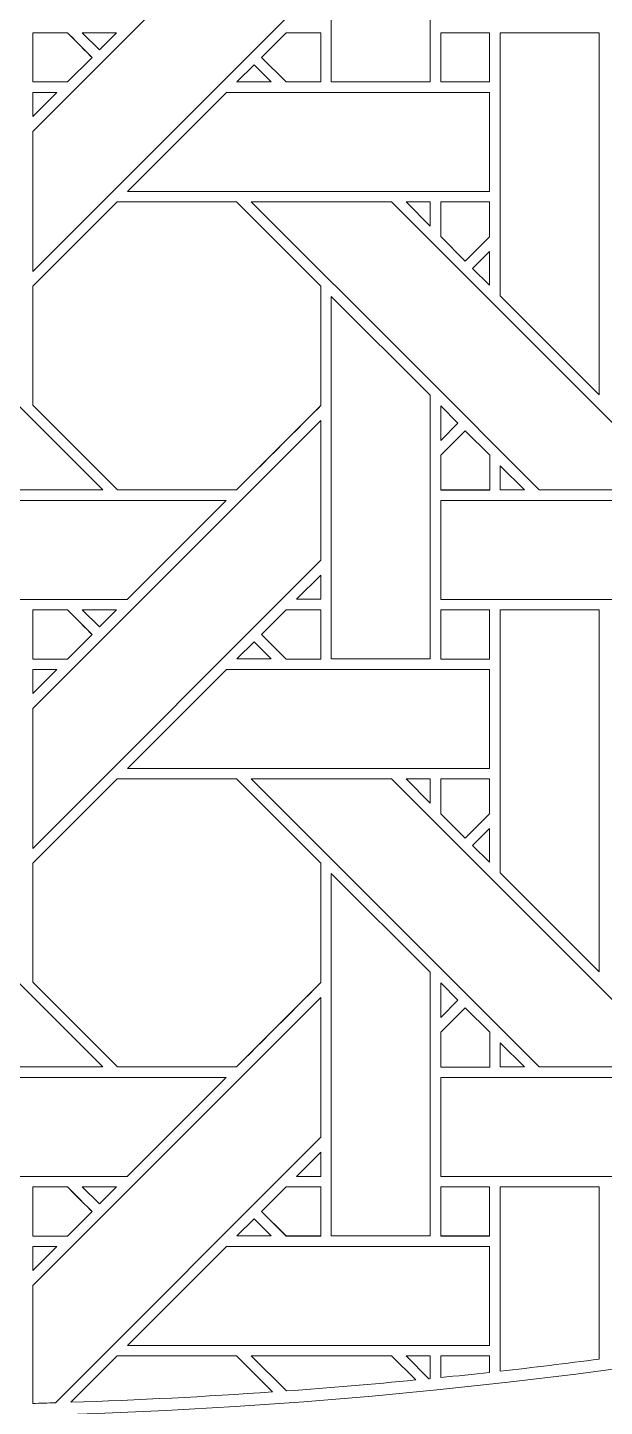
# Model space of a CAD drawing. Header units: inches. Extents: x 2.4 to 22.4, y -0.9 to 19.1.
# Drawn here: x 12.612 to 13.561, y 0.236 to 2.503 of the extents above; entities that cross this region are included whole.
import ezdxf

# ---------------------------------------------------------------- set-up
doc = ezdxf.new("R2010")
doc.units = ezdxf.units.IN
doc.header["$MEASUREMENT"] = 0
doc.layers.add('Design', color=7, linetype='Continuous', lineweight=0)

msp = doc.modelspace()

# ---------------------------------------------------------------- linework, layer by layer
at = {"layer": 'Design'}
for points, knots in [([(12.3829, 19.0948), (6.86, 19.0948), (2.3829, 14.6176), (2.3829, 9.0948), (2.3829, 3.5719), (6.86, -0.9052), (12.3829, -0.9052), (17.9057, -0.9052), (22.3829, 3.5719), (22.3829, 9.0948), (22.3829, 14.6176), (17.9057, 19.0948), (12.3829, 19.0948)], [0, 0, 0, 0, 1, 1, 1, 2, 2, 2, 3, 3, 3, 4, 4, 4, 4]), ([(12.3829, 17.972), (7.4801, 17.972), (3.5056, 13.9975), (3.5056, 9.0948), (3.5056, 4.192), (7.4801, 0.2175), (12.3829, 0.2175), (17.2856, 0.2175), (21.2601, 4.192), (21.2601, 9.0948), (21.2601, 13.9975), (17.2856, 17.972), (12.3829, 17.972)], [0, 0, 0, 0, 1, 1, 1, 2, 2, 2, 3, 3, 3, 4, 4, 4, 4]), ([(13.274, 2.847), (13.274, 2.847), (13.274, 2.4133), (13.274, 2.4133), (13.274, 2.4133), (13.1112, 2.4133), (13.1112, 2.4133), (13.1112, 2.4133), (13.1112, 3.0091), (13.1112, 3.0091), (13.1112, 3.0091), (13.274, 2.847), (13.274, 2.847)], [0, 0, 0, 0, 1, 1, 1, 2, 2, 2, 3, 3, 3, 4, 4, 4, 4]), ([(12.6204, 2.332), (12.6204, 2.332), (13.0941, 2.8056), (13.0941, 2.8056), (13.0941, 2.8056), (13.0941, 2.5756), (13.0941, 2.5756), (13.0941, 2.5756), (12.6204, 2.1019), (12.6204, 2.1019), (12.6204, 2.1019), (12.6204, 2.332), (12.6204, 2.332)], [0, 0, 0, 0, 1, 1, 1, 2, 2, 2, 3, 3, 3, 4, 4, 4, 4]), ([(12.6775, 2.4941), (12.6826, 2.4889), (12.7134, 2.4581), (12.7178, 2.4537), (12.7178, 2.4537), (12.6774, 2.4133), (12.6774, 2.4133), (12.6774, 2.4133), (12.6204, 2.4133), (12.6204, 2.4133), (12.6204, 2.4133), (12.6204, 2.4941), (12.6204, 2.4941), (12.6204, 2.4941), (12.6775, 2.4941), (12.6775, 2.4941)], [0, 0, 0, 0, 1, 1, 1, 2, 2, 2, 3, 3, 3, 4, 4, 4, 5, 5, 5, 5]), ([(12.6204, 2.4941), (12.6204, 2.4941), (12.6775, 2.4941), (12.6775, 2.4941), (12.6828, 2.4888), (12.7136, 2.4579), (12.7178, 2.4537), (12.7178, 2.4537), (12.6774, 2.4133), (12.6774, 2.4133), (12.6774, 2.4133), (12.6204, 2.4133), (12.6204, 2.4133), (12.6204, 2.4133), (12.6204, 2.4941), (12.6204, 2.4941)], [0, 0, 0, 0, 1, 1, 1, 2, 2, 2, 3, 3, 3, 4, 4, 4, 5, 5, 5, 5]), ([(12.7583, 2.4941), (12.7583, 2.4941), (12.73, 2.4659), (12.73, 2.4659), (12.73, 2.4659), (12.7018, 2.4941), (12.7018, 2.4941), (12.7018, 2.4941), (12.7583, 2.4941), (12.7583, 2.4941)], [0, 0, 0, 0, 1, 1, 1, 2, 2, 2, 3, 3, 3, 3]), ([(13.037, 2.4133), (13.037, 2.4133), (12.9966, 2.4536), (12.9966, 2.4536), (12.9966, 2.4536), (13.037, 2.4941), (13.037, 2.4941), (13.037, 2.4941), (13.0941, 2.4941), (13.0941, 2.4941), (13.0941, 2.4941), (13.0941, 2.4133), (13.0941, 2.4133), (13.0941, 2.4133), (13.037, 2.4133), (13.037, 2.4133)], [0, 0, 0, 0, 1, 1, 1, 2, 2, 2, 3, 3, 3, 4, 4, 4, 5, 5, 5, 5]), ([(12.9966, 2.4536), (12.9966, 2.4536), (13.037, 2.4941), (13.037, 2.4941), (13.037, 2.4941), (13.0941, 2.4941), (13.0941, 2.4941), (13.0941, 2.4941), (13.0941, 2.4133), (13.0941, 2.4133), (13.0941, 2.4133), (13.037, 2.4133), (13.037, 2.4133), (13.037, 2.4133), (12.9966, 2.4536), (12.9966, 2.4536)], [0, 0, 0, 0, 1, 1, 1, 2, 2, 2, 3, 3, 3, 4, 4, 4, 5, 5, 5, 5]), ([(13.2913, 2.4133), (13.2913, 2.4133), (13.2913, 2.4941), (13.2913, 2.4941), (13.2913, 2.4941), (13.3715, 2.4941), (13.3715, 2.4941), (13.3715, 2.4941), (13.3715, 2.4133), (13.3715, 2.4133), (13.3715, 2.4133), (13.2913, 2.4133), (13.2913, 2.4133)], [0, 0, 0, 0, 1, 1, 1, 2, 2, 2, 3, 3, 3, 4, 4, 4, 4]), ([(13.2913, 2.4941), (13.2913, 2.4941), (13.3715, 2.4941), (13.3715, 2.4941), (13.3715, 2.4941), (13.3715, 2.4133), (13.3715, 2.4133), (13.3715, 2.4133), (13.2913, 2.4133), (13.2913, 2.4133), (13.2913, 2.4133), (13.2913, 2.4941), (13.2913, 2.4941)], [0, 0, 0, 0, 1, 1, 1, 2, 2, 2, 3, 3, 3, 4, 4, 4, 4]), ([(13.552, 2.4941), (13.552, 2.4941), (13.552, 1.899), (13.552, 1.899), (13.552, 1.899), (13.3891, 2.0619), (13.3891, 2.0619), (13.3891, 2.0619), (13.3891, 2.4941), (13.3891, 2.4941), (13.3891, 2.4941), (13.552, 2.4941), (13.552, 2.4941)], [0, 0, 0, 0, 1, 1, 1, 2, 2, 2, 3, 3, 3, 4, 4, 4, 4]), ([(13.0127, 2.4133), (13.0127, 2.4133), (12.9562, 2.4133), (12.9562, 2.4133), (12.9562, 2.4133), (12.9845, 2.4416), (12.9845, 2.4416), (12.9845, 2.4416), (13.0127, 2.4133), (13.0127, 2.4133)], [0, 0, 0, 0, 1, 1, 1, 2, 2, 2, 3, 3, 3, 3]), ([(12.6602, 2.3962), (12.6602, 2.3962), (12.6204, 2.3564), (12.6204, 2.3564), (12.6204, 2.3564), (12.6204, 2.3962), (12.6204, 2.3962), (12.6204, 2.3962), (12.6602, 2.3962), (12.6602, 2.3962)], [0, 0, 0, 0, 1, 1, 1, 2, 2, 2, 3, 3, 3, 3]), ([(12.7762, 2.2334), (12.7762, 2.2334), (12.9391, 2.3962), (12.9391, 2.3962), (12.9391, 2.3962), (13.3715, 2.3962), (13.3715, 2.3962), (13.3715, 2.3962), (13.3715, 2.2334), (13.3715, 2.2334), (13.3715, 2.2334), (12.7762, 2.2334), (12.7762, 2.2334)], [0, 0, 0, 0, 1, 1, 1, 2, 2, 2, 3, 3, 3, 4, 4, 4, 4]), ([(12.3052, 1.9425), (12.3052, 1.9425), (12.0308, 2.2162), (12.0308, 2.2162), (12.0308, 2.2162), (12.2618, 2.2162), (12.2618, 2.2162), (12.2618, 2.2162), (12.7354, 1.7426), (12.7354, 1.7426), (12.7354, 1.7426), (12.5044, 1.7426), (12.5044, 1.7426), (12.5044, 1.7426), (12.3052, 1.9425), (12.3052, 1.9425)], [0, 0, 0, 0, 1, 1, 1, 2, 2, 2, 3, 3, 3, 4, 4, 4, 5, 5, 5, 5]), ([(12.6204, 1.8818), (12.6204, 1.8818), (12.6204, 2.0774), (12.6204, 2.0774), (12.6204, 2.0774), (12.7591, 2.2162), (12.7591, 2.2162), (12.7591, 2.2162), (12.9553, 2.2162), (12.9553, 2.2162), (12.9553, 2.2162), (13.0941, 2.0775), (13.0941, 2.0775), (13.0941, 2.0775), (13.0941, 1.8812), (13.0941, 1.8812), (13.0763, 1.8633), (12.9643, 1.7516), (12.9553, 1.7425), (12.9553, 1.7425), (12.7596, 1.7425), (12.7596, 1.7425), (12.7596, 1.7425), (12.6204, 1.8818), (12.6204, 1.8818)], [0, 0, 0, 0, 1, 1, 1, 2, 2, 2, 3, 3, 3, 4, 4, 4, 5, 5, 5, 6, 6, 6, 7, 7, 7, 8, 8, 8, 8]), ([(12.6204, 1.8818), (12.6204, 1.8818), (12.6204, 2.0774), (12.6204, 2.0774), (12.6204, 2.0774), (12.7591, 2.2162), (12.7591, 2.2162), (12.7591, 2.2162), (12.9553, 2.2162), (12.9553, 2.2162), (12.9553, 2.2162), (13.0941, 2.0775), (13.0941, 2.0775), (13.0941, 2.0775), (13.0941, 1.8812), (13.0941, 1.8812), (13.0757, 1.8627), (12.9639, 1.7511), (12.9553, 1.7425), (12.9553, 1.7425), (12.7596, 1.7425), (12.7596, 1.7425), (12.7596, 1.7425), (12.6204, 1.8818), (12.6204, 1.8818)], [0, 0, 0, 0, 1, 1, 1, 2, 2, 2, 3, 3, 3, 4, 4, 4, 5, 5, 5, 6, 6, 6, 7, 7, 7, 8, 8, 8, 8]), ([(13.2539, 1.9425), (13.2539, 1.9425), (12.9796, 2.2162), (12.9796, 2.2162), (12.9796, 2.2162), (13.2105, 2.2162), (13.2105, 2.2162), (13.2105, 2.2162), (13.6841, 1.7426), (13.6841, 1.7426), (13.6841, 1.7426), (13.4531, 1.7426), (13.4531, 1.7426), (13.4531, 1.7426), (13.2539, 1.9425), (13.2539, 1.9425)], [0, 0, 0, 0, 1, 1, 1, 2, 2, 2, 3, 3, 3, 4, 4, 4, 5, 5, 5, 5]), ([(13.2741, 2.2162), (13.2741, 2.2162), (13.2741, 2.1764), (13.2741, 2.1764), (13.2741, 2.1764), (13.2346, 2.2162), (13.2346, 2.2162), (13.2346, 2.2162), (13.2741, 2.2162), (13.2741, 2.2162)], [0, 0, 0, 0, 1, 1, 1, 2, 2, 2, 3, 3, 3, 3]), ([(13.3715, 2.2162), (13.3715, 2.2162), (13.3715, 2.1586), (13.3715, 2.1586), (13.3715, 2.1586), (13.3316, 2.1186), (13.3316, 2.1186), (13.3316, 2.1186), (13.2913, 2.159), (13.2913, 2.159), (13.2913, 2.159), (13.2913, 2.2162), (13.2913, 2.2162), (13.2913, 2.2162), (13.3715, 2.2162), (13.3715, 2.2162)], [0, 0, 0, 0, 1, 1, 1, 2, 2, 2, 3, 3, 3, 4, 4, 4, 5, 5, 5, 5]), ([(13.3316, 2.1186), (13.3316, 2.1186), (13.2913, 2.159), (13.2913, 2.159), (13.2913, 2.159), (13.2913, 2.2162), (13.2913, 2.2162), (13.2913, 2.2162), (13.3715, 2.2162), (13.3715, 2.2162), (13.3715, 2.2162), (13.3715, 2.1586), (13.3715, 2.1586), (13.3715, 2.1586), (13.3316, 2.1186), (13.3316, 2.1186)], [0, 0, 0, 0, 1, 1, 1, 2, 2, 2, 3, 3, 3, 4, 4, 4, 5, 5, 5, 5]), ([(13.3715, 2.1344), (13.3715, 2.1344), (13.3715, 2.0792), (13.3715, 2.0792), (13.3715, 2.0792), (13.3438, 2.1066), (13.3438, 2.1066), (13.3438, 2.1066), (13.3715, 2.1344), (13.3715, 2.1344)], [0, 0, 0, 0, 1, 1, 1, 2, 2, 2, 3, 3, 3, 3]), ([(13.274, 1.8983), (13.274, 1.8983), (13.274, 1.4646), (13.274, 1.4646), (13.274, 1.4646), (13.1112, 1.4646), (13.1112, 1.4646), (13.1112, 1.4646), (13.1112, 2.0604), (13.1112, 2.0604), (13.1112, 2.0604), (13.274, 1.8983), (13.274, 1.8983)], [0, 0, 0, 0, 1, 1, 1, 2, 2, 2, 3, 3, 3, 4, 4, 4, 4]), ([(13.2913, 1.824), (13.2913, 1.824), (13.2913, 1.8808), (13.2913, 1.8808), (13.2913, 1.8808), (13.3195, 1.8522), (13.3195, 1.8522), (13.3195, 1.8522), (13.2913, 1.824), (13.2913, 1.824)], [0, 0, 0, 0, 1, 1, 1, 2, 2, 2, 3, 3, 3, 3]), ([(12.6204, 1.3833), (12.6204, 1.3833), (13.0941, 1.8569), (13.0941, 1.8569), (13.0941, 1.8569), (13.0941, 1.6268), (13.0941, 1.6268), (13.0941, 1.6268), (12.6204, 1.1532), (12.6204, 1.1532), (12.6204, 1.1532), (12.6204, 1.3833), (12.6204, 1.3833)], [0, 0, 0, 0, 1, 1, 1, 2, 2, 2, 3, 3, 3, 4, 4, 4, 4]), ([(13.2913, 1.7422), (13.2913, 1.7422), (13.2913, 1.7996), (13.2913, 1.7996), (13.2913, 1.7996), (13.3316, 1.8399), (13.3316, 1.8399), (13.3316, 1.8399), (13.3719, 1.7996), (13.3719, 1.7996), (13.3719, 1.7996), (13.3719, 1.7422), (13.3719, 1.7422), (13.3719, 1.7422), (13.2913, 1.7422), (13.2913, 1.7422)], [0, 0, 0, 0, 1, 1, 1, 2, 2, 2, 3, 3, 3, 4, 4, 4, 5, 5, 5, 5]), ([(13.2913, 1.7425), (13.2913, 1.7425), (13.2913, 1.7996), (13.2913, 1.7996), (13.2913, 1.7996), (13.3316, 1.8399), (13.3316, 1.8399), (13.3316, 1.8399), (13.3719, 1.7996), (13.3719, 1.7996), (13.3719, 1.7996), (13.3719, 1.7425), (13.3719, 1.7425), (13.3719, 1.7425), (13.2913, 1.7425), (13.2913, 1.7425)], [0, 0, 0, 0, 1, 1, 1, 2, 2, 2, 3, 3, 3, 4, 4, 4, 5, 5, 5, 5]), ([(13.4289, 1.7426), (13.4289, 1.7426), (13.3892, 1.7426), (13.3892, 1.7426), (13.3892, 1.7426), (13.3892, 1.7824), (13.3892, 1.7824), (13.3892, 1.7824), (13.4289, 1.7426), (13.4289, 1.7426)], [0, 0, 0, 0, 1, 1, 1, 2, 2, 2, 3, 3, 3, 3]), ([(12.3425, 1.5626), (12.3425, 1.5626), (12.3425, 1.7254), (12.3425, 1.7254), (12.3425, 1.7254), (12.9383, 1.7254), (12.9383, 1.7254), (12.9383, 1.7254), (12.7755, 1.5626), (12.7755, 1.5626), (12.7755, 1.5626), (12.3425, 1.5626), (12.3425, 1.5626)], [0, 0, 0, 0, 1, 1, 1, 2, 2, 2, 3, 3, 3, 4, 4, 4, 4]), ([(13.2913, 1.5626), (13.2913, 1.5626), (13.2913, 1.7254), (13.2913, 1.7254), (13.2913, 1.7254), (13.887, 1.7254), (13.887, 1.7254), (13.887, 1.7254), (13.7242, 1.5626), (13.7242, 1.5626), (13.7242, 1.5626), (13.2913, 1.5626), (13.2913, 1.5626)], [0, 0, 0, 0, 1, 1, 1, 2, 2, 2, 3, 3, 3, 4, 4, 4, 4]), ([(13.0543, 1.5627), (13.0543, 1.5627), (13.0941, 1.6024), (13.0941, 1.6024), (13.0941, 1.6024), (13.0941, 1.5627), (13.0941, 1.5627), (13.0941, 1.5627), (13.0543, 1.5627), (13.0543, 1.5627)], [0, 0, 0, 0, 1, 1, 1, 2, 2, 2, 3, 3, 3, 3]), ([(12.7178, 1.505), (12.7178, 1.505), (12.6774, 1.4645), (12.6774, 1.4645), (12.6774, 1.4645), (12.6204, 1.4645), (12.6204, 1.4645), (12.6204, 1.4645), (12.6204, 1.5453), (12.6204, 1.5453), (12.6204, 1.5453), (12.6775, 1.5453), (12.6775, 1.5453), (12.6826, 1.5402), (12.7134, 1.5094), (12.7178, 1.505)], [0, 0, 0, 0, 1, 1, 1, 2, 2, 2, 3, 3, 3, 4, 4, 4, 5, 5, 5, 5]), ([(12.6204, 1.5453), (12.6204, 1.5453), (12.6775, 1.5453), (12.6775, 1.5453), (12.6828, 1.54), (12.7136, 1.5092), (12.7178, 1.505), (12.7178, 1.505), (12.6774, 1.4645), (12.6774, 1.4645), (12.6774, 1.4645), (12.6204, 1.4645), (12.6204, 1.4645), (12.6204, 1.4645), (12.6204, 1.5453), (12.6204, 1.5453)], [0, 0, 0, 0, 1, 1, 1, 2, 2, 2, 3, 3, 3, 4, 4, 4, 5, 5, 5, 5]), ([(12.7583, 1.5454), (12.7583, 1.5454), (12.73, 1.5172), (12.73, 1.5172), (12.73, 1.5172), (12.7018, 1.5454), (12.7018, 1.5454), (12.7018, 1.5454), (12.7583, 1.5454), (12.7583, 1.5454)], [0, 0, 0, 0, 1, 1, 1, 2, 2, 2, 3, 3, 3, 3]), ([(13.037, 1.5453), (13.037, 1.5453), (13.0941, 1.5453), (13.0941, 1.5453), (13.0941, 1.5453), (13.0941, 1.4645), (13.0941, 1.4645), (13.0941, 1.4645), (13.037, 1.4645), (13.037, 1.4645), (13.037, 1.4645), (12.9966, 1.5049), (12.9966, 1.5049), (12.9966, 1.5049), (13.037, 1.5453), (13.037, 1.5453)], [0, 0, 0, 0, 1, 1, 1, 2, 2, 2, 3, 3, 3, 4, 4, 4, 5, 5, 5, 5]), ([(12.9966, 1.5049), (12.9966, 1.5049), (13.037, 1.5453), (13.037, 1.5453), (13.037, 1.5453), (13.0941, 1.5453), (13.0941, 1.5453), (13.0941, 1.5453), (13.0941, 1.4645), (13.0941, 1.4645), (13.0941, 1.4645), (13.037, 1.4645), (13.037, 1.4645), (13.037, 1.4645), (12.9966, 1.5049), (12.9966, 1.5049)], [0, 0, 0, 0, 1, 1, 1, 2, 2, 2, 3, 3, 3, 4, 4, 4, 5, 5, 5, 5]), ([(13.2913, 1.4645), (13.2913, 1.4645), (13.2913, 1.5453), (13.2913, 1.5453), (13.2913, 1.5453), (13.3715, 1.5453), (13.3715, 1.5453), (13.3715, 1.5453), (13.3715, 1.4645), (13.3715, 1.4645), (13.3715, 1.4645), (13.2913, 1.4645), (13.2913, 1.4645)], [0, 0, 0, 0, 1, 1, 1, 2, 2, 2, 3, 3, 3, 4, 4, 4, 4]), ([(13.2913, 1.5453), (13.2913, 1.5453), (13.3715, 1.5453), (13.3715, 1.5453), (13.3715, 1.5453), (13.3715, 1.4645), (13.3715, 1.4645), (13.3715, 1.4645), (13.2913, 1.4645), (13.2913, 1.4645), (13.2913, 1.4645), (13.2913, 1.5453), (13.2913, 1.5453)], [0, 0, 0, 0, 1, 1, 1, 2, 2, 2, 3, 3, 3, 4, 4, 4, 4]), ([(13.552, 1.5454), (13.552, 1.5454), (13.552, 0.9503), (13.552, 0.9503), (13.552, 0.9503), (13.3891, 1.1132), (13.3891, 1.1132), (13.3891, 1.1132), (13.3891, 1.5454), (13.3891, 1.5454), (13.3891, 1.5454), (13.552, 1.5454), (13.552, 1.5454)], [0, 0, 0, 0, 1, 1, 1, 2, 2, 2, 3, 3, 3, 4, 4, 4, 4]), ([(13.0127, 1.4646), (13.0127, 1.4646), (12.9562, 1.4646), (12.9562, 1.4646), (12.9562, 1.4646), (12.9845, 1.4929), (12.9845, 1.4929), (12.9845, 1.4929), (13.0127, 1.4646), (13.0127, 1.4646)], [0, 0, 0, 0, 1, 1, 1, 2, 2, 2, 3, 3, 3, 3]), ([(12.6602, 1.4475), (12.6602, 1.4475), (12.6204, 1.4076), (12.6204, 1.4076), (12.6204, 1.4076), (12.6204, 1.4475), (12.6204, 1.4475), (12.6204, 1.4475), (12.6602, 1.4475), (12.6602, 1.4475)], [0, 0, 0, 0, 1, 1, 1, 2, 2, 2, 3, 3, 3, 3]), ([(12.7762, 1.2847), (12.7762, 1.2847), (12.9391, 1.4475), (12.9391, 1.4475), (12.9391, 1.4475), (13.3715, 1.4475), (13.3715, 1.4475), (13.3715, 1.4475), (13.3715, 1.2847), (13.3715, 1.2847), (13.3715, 1.2847), (12.7762, 1.2847), (12.7762, 1.2847)], [0, 0, 0, 0, 1, 1, 1, 2, 2, 2, 3, 3, 3, 4, 4, 4, 4]), ([(12.0308, 1.2675), (12.0308, 1.2675), (12.2618, 1.2675), (12.2618, 1.2675), (12.2618, 1.2675), (12.7354, 0.7939), (12.7354, 0.7939), (12.7354, 0.7939), (12.5044, 0.7939), (12.5044, 0.7939), (12.5044, 0.7939), (12.0308, 1.2675), (12.0308, 1.2675)], [0, 0, 0, 0, 1, 1, 1, 2, 2, 2, 3, 3, 3, 4, 4, 4, 4]), ([(12.6204, 0.9331), (12.6204, 0.9331), (12.6204, 1.1287), (12.6204, 1.1287), (12.6204, 1.1287), (12.7591, 1.2674), (12.7591, 1.2674), (12.7591, 1.2674), (12.9553, 1.2674), (12.9553, 1.2674), (12.9553, 1.2674), (13.0941, 1.1287), (13.0941, 1.1287), (13.0941, 1.1287), (13.0941, 0.9325), (13.0941, 0.9325), (13.0763, 0.9146), (12.9643, 0.8028), (12.9553, 0.7938), (12.9553, 0.7938), (12.7596, 0.7938), (12.7596, 0.7938), (12.7596, 0.7938), (12.6204, 0.9331), (12.6204, 0.9331)], [0, 0, 0, 0, 1, 1, 1, 2, 2, 2, 3, 3, 3, 4, 4, 4, 5, 5, 5, 6, 6, 6, 7, 7, 7, 8, 8, 8, 8]), ([(12.7596, 0.7938), (12.7596, 0.7938), (12.6204, 0.9331), (12.6204, 0.9331), (12.6204, 0.9331), (12.6204, 1.1287), (12.6204, 1.1287), (12.6204, 1.1287), (12.7591, 1.2674), (12.7591, 1.2674), (12.7591, 1.2674), (12.9553, 1.2674), (12.9553, 1.2674), (12.9553, 1.2674), (13.0941, 1.1287), (13.0941, 1.1287), (13.0941, 1.1287), (13.0941, 0.9325), (13.0941, 0.9325), (13.0761, 0.9144), (12.9642, 0.8027), (12.9553, 0.7938), (12.9553, 0.7938), (12.7596, 0.7938), (12.7596, 0.7938)], [0, 0, 0, 0, 1, 1, 1, 2, 2, 2, 3, 3, 3, 4, 4, 4, 5, 5, 5, 6, 6, 6, 7, 7, 7, 8, 8, 8, 8]), ([(12.9796, 1.2675), (12.9796, 1.2675), (13.2105, 1.2675), (13.2105, 1.2675), (13.2105, 1.2675), (13.6841, 0.7939), (13.6841, 0.7939), (13.6841, 0.7939), (13.4531, 0.7939), (13.4531, 0.7939), (13.4531, 0.7939), (12.9796, 1.2675), (12.9796, 1.2675)], [0, 0, 0, 0, 1, 1, 1, 2, 2, 2, 3, 3, 3, 4, 4, 4, 4]), ([(13.2741, 1.2675), (13.2741, 1.2675), (13.2741, 1.2277), (13.2741, 1.2277), (13.2741, 1.2277), (13.2346, 1.2675), (13.2346, 1.2675), (13.2346, 1.2675), (13.2741, 1.2675), (13.2741, 1.2675)], [0, 0, 0, 0, 1, 1, 1, 2, 2, 2, 3, 3, 3, 3]), ([(13.2913, 1.2675), (13.2913, 1.2675), (13.3715, 1.2675), (13.3715, 1.2675), (13.3715, 1.2675), (13.3715, 1.2099), (13.3715, 1.2099), (13.3715, 1.2099), (13.3316, 1.1699), (13.3316, 1.1699), (13.3316, 1.1699), (13.2913, 1.2102), (13.2913, 1.2102), (13.2913, 1.2102), (13.2913, 1.2675), (13.2913, 1.2675)], [0, 0, 0, 0, 1, 1, 1, 2, 2, 2, 3, 3, 3, 4, 4, 4, 5, 5, 5, 5]), ([(13.3316, 1.1699), (13.3316, 1.1699), (13.2913, 1.2102), (13.2913, 1.2102), (13.2913, 1.2102), (13.2913, 1.2675), (13.2913, 1.2675), (13.2913, 1.2675), (13.3715, 1.2675), (13.3715, 1.2675), (13.3715, 1.2675), (13.3715, 1.2099), (13.3715, 1.2099), (13.3715, 1.2099), (13.3316, 1.1699), (13.3316, 1.1699)], [0, 0, 0, 0, 1, 1, 1, 2, 2, 2, 3, 3, 3, 4, 4, 4, 5, 5, 5, 5]), ([(13.3715, 1.1857), (13.3715, 1.1857), (13.3715, 1.1305), (13.3715, 1.1305), (13.3715, 1.1305), (13.3438, 1.1579), (13.3438, 1.1579), (13.3438, 1.1579), (13.3715, 1.1857), (13.3715, 1.1857)], [0, 0, 0, 0, 1, 1, 1, 2, 2, 2, 3, 3, 3, 3]), ([(13.1112, 1.1117), (13.1112, 1.1117), (13.274, 0.9495), (13.274, 0.9495), (13.274, 0.9495), (13.274, 0.5159), (13.274, 0.5159), (13.274, 0.5159), (13.1112, 0.5159), (13.1112, 0.5159), (13.1112, 0.5159), (13.1112, 1.1117), (13.1112, 1.1117)], [0, 0, 0, 0, 1, 1, 1, 2, 2, 2, 3, 3, 3, 4, 4, 4, 4]), ([(13.2913, 0.8753), (13.2913, 0.8753), (13.2913, 0.9321), (13.2913, 0.9321), (13.2913, 0.9321), (13.3195, 0.9035), (13.3195, 0.9035), (13.3195, 0.9035), (13.2913, 0.8753), (13.2913, 0.8753)], [0, 0, 0, 0, 1, 1, 1, 2, 2, 2, 3, 3, 3, 3]), ([(12.6204, 0.4345), (12.6204, 0.4345), (13.0941, 0.9081), (13.0941, 0.9081), (13.0941, 0.9081), (13.0941, 0.6781), (13.0941, 0.6781), (13.0941, 0.6781), (12.6576, 0.2417), (12.6576, 0.2417), (12.6452, 0.2413), (12.6328, 0.2409), (12.6204, 0.2405), (12.6204, 0.2405), (12.6204, 0.4345), (12.6204, 0.4345)], [0, 0, 0, 0, 1, 1, 1, 2, 2, 2, 3, 3, 3, 4, 4, 4, 5, 5, 5, 5]), ([(13.2913, 0.7935), (13.2913, 0.7935), (13.2913, 0.8509), (13.2913, 0.8509), (13.2913, 0.8509), (13.3316, 0.8912), (13.3316, 0.8912), (13.3316, 0.8912), (13.3719, 0.8509), (13.3719, 0.8509), (13.3719, 0.8509), (13.3719, 0.7935), (13.3719, 0.7935), (13.3719, 0.7935), (13.2913, 0.7935), (13.2913, 0.7935)], [0, 0, 0, 0, 1, 1, 1, 2, 2, 2, 3, 3, 3, 4, 4, 4, 5, 5, 5, 5]), ([(13.3316, 0.8912), (13.3316, 0.8912), (13.3719, 0.8509), (13.3719, 0.8509), (13.3719, 0.8509), (13.3719, 0.7937), (13.3719, 0.7937), (13.3719, 0.7937), (13.2913, 0.7937), (13.2913, 0.7937), (13.2913, 0.7937), (13.2913, 0.8509), (13.2913, 0.8509), (13.2913, 0.8509), (13.3316, 0.8912), (13.3316, 0.8912)], [0, 0, 0, 0, 1, 1, 1, 2, 2, 2, 3, 3, 3, 4, 4, 4, 5, 5, 5, 5]), ([(13.4289, 0.7939), (13.4289, 0.7939), (13.3892, 0.7939), (13.3892, 0.7939), (13.3892, 0.7939), (13.3892, 0.8336), (13.3892, 0.8336), (13.3892, 0.8336), (13.4289, 0.7939), (13.4289, 0.7939)], [0, 0, 0, 0, 1, 1, 1, 2, 2, 2, 3, 3, 3, 3]), ([(12.3425, 0.6139), (12.3425, 0.6139), (12.3425, 0.7766), (12.3425, 0.7766), (12.3425, 0.7766), (12.9383, 0.7766), (12.9383, 0.7766), (12.9383, 0.7766), (12.7755, 0.6139), (12.7755, 0.6139), (12.7755, 0.6139), (12.3425, 0.6139), (12.3425, 0.6139)], [0, 0, 0, 0, 1, 1, 1, 2, 2, 2, 3, 3, 3, 4, 4, 4, 4]), ([(13.2913, 0.6139), (13.2913, 0.6139), (13.2913, 0.7766), (13.2913, 0.7766), (13.2913, 0.7766), (13.887, 0.7766), (13.887, 0.7766), (13.887, 0.7766), (13.7242, 0.6139), (13.7242, 0.6139), (13.7242, 0.6139), (13.2913, 0.6139), (13.2913, 0.6139)], [0, 0, 0, 0, 1, 1, 1, 2, 2, 2, 3, 3, 3, 4, 4, 4, 4]), ([(13.0543, 0.6139), (13.0543, 0.6139), (13.0941, 0.6537), (13.0941, 0.6537), (13.0941, 0.6537), (13.0941, 0.6139), (13.0941, 0.6139), (13.0941, 0.6139), (13.0543, 0.6139), (13.0543, 0.6139)], [0, 0, 0, 0, 1, 1, 1, 2, 2, 2, 3, 3, 3, 3]), ([(12.6204, 0.5158), (12.6204, 0.5158), (12.6204, 0.5966), (12.6204, 0.5966), (12.6204, 0.5966), (12.6775, 0.5966), (12.6775, 0.5966), (12.6828, 0.5914), (12.7136, 0.5604), (12.7178, 0.5562), (12.7178, 0.5562), (12.6774, 0.5158), (12.6774, 0.5158), (12.6774, 0.5158), (12.6204, 0.5158), (12.6204, 0.5158)], [0, 0, 0, 0, 1, 1, 1, 2, 2, 2, 3, 3, 3, 4, 4, 4, 5, 5, 5, 5]), ([(12.6204, 0.5965), (12.6204, 0.5965), (12.6775, 0.5965), (12.6775, 0.5965), (12.6826, 0.5914), (12.7134, 0.5606), (12.7178, 0.5562), (12.7178, 0.5562), (12.6774, 0.5158), (12.6774, 0.5158), (12.6774, 0.5158), (12.6204, 0.5158), (12.6204, 0.5158), (12.6204, 0.5158), (12.6204, 0.5965), (12.6204, 0.5965)], [0, 0, 0, 0, 1, 1, 1, 2, 2, 2, 3, 3, 3, 4, 4, 4, 5, 5, 5, 5]), ([(12.7018, 0.5966), (12.7018, 0.5966), (12.7583, 0.5966), (12.7583, 0.5966), (12.7583, 0.5966), (12.73, 0.5685), (12.73, 0.5685), (12.73, 0.5685), (12.7018, 0.5966), (12.7018, 0.5966)], [0, 0, 0, 0, 1, 1, 1, 2, 2, 2, 3, 3, 3, 3]), ([(13.0941, 0.5967), (13.0941, 0.5967), (13.0941, 0.5159), (13.0941, 0.5159), (13.0941, 0.5159), (13.037, 0.5159), (13.037, 0.5159), (13.037, 0.5159), (12.9966, 0.5562), (12.9966, 0.5562), (12.9966, 0.5562), (13.037, 0.5967), (13.037, 0.5967), (13.037, 0.5967), (13.0941, 0.5967), (13.0941, 0.5967)], [0, 0, 0, 0, 1, 1, 1, 2, 2, 2, 3, 3, 3, 4, 4, 4, 5, 5, 5, 5]), ([(13.037, 0.5965), (13.037, 0.5965), (13.0941, 0.5965), (13.0941, 0.5965), (13.0941, 0.5965), (13.0941, 0.5157), (13.0941, 0.5157), (13.0941, 0.5157), (13.037, 0.5157), (13.037, 0.5157), (13.037, 0.5157), (12.9966, 0.5561), (12.9966, 0.5561), (12.9966, 0.5561), (13.037, 0.5965), (13.037, 0.5965)], [0, 0, 0, 0, 1, 1, 1, 2, 2, 2, 3, 3, 3, 4, 4, 4, 5, 5, 5, 5]), ([(13.3715, 0.5159), (13.3715, 0.5159), (13.2913, 0.5159), (13.2913, 0.5159), (13.2913, 0.5159), (13.2913, 0.5966), (13.2913, 0.5966), (13.2913, 0.5966), (13.3715, 0.5966), (13.3715, 0.5966), (13.3715, 0.5966), (13.3715, 0.5159), (13.3715, 0.5159)], [0, 0, 0, 0, 1, 1, 1, 2, 2, 2, 3, 3, 3, 4, 4, 4, 4]), ([(13.2913, 0.5965), (13.2913, 0.5965), (13.3715, 0.5965), (13.3715, 0.5965), (13.3715, 0.5965), (13.3715, 0.5157), (13.3715, 0.5157), (13.3715, 0.5157), (13.2913, 0.5157), (13.2913, 0.5157), (13.2913, 0.5157), (13.2913, 0.5965), (13.2913, 0.5965)], [0, 0, 0, 0, 1, 1, 1, 2, 2, 2, 3, 3, 3, 4, 4, 4, 4]), ([(13.3891, 0.2935), (13.3891, 0.2935), (13.3891, 0.5966), (13.3891, 0.5966), (13.3891, 0.5966), (13.552, 0.5966), (13.552, 0.5966), (13.552, 0.5966), (13.552, 0.3135), (13.552, 0.3135), (13.4978, 0.3064), (13.4435, 0.2996), (13.3891, 0.2935)], [0, 0, 0, 0, 1, 1, 1, 2, 2, 2, 3, 3, 3, 4, 4, 4, 4]), ([(13.0127, 0.5159), (13.0127, 0.5159), (12.9562, 0.5159), (12.9562, 0.5159), (12.9562, 0.5159), (12.9845, 0.5441), (12.9845, 0.5441), (12.9845, 0.5441), (13.0127, 0.5159), (13.0127, 0.5159)], [0, 0, 0, 0, 1, 1, 1, 2, 2, 2, 3, 3, 3, 3]), ([(12.6602, 0.4987), (12.6602, 0.4987), (12.6204, 0.4589), (12.6204, 0.4589), (12.6204, 0.4589), (12.6204, 0.4987), (12.6204, 0.4987), (12.6204, 0.4987), (12.6602, 0.4987), (12.6602, 0.4987)], [0, 0, 0, 0, 1, 1, 1, 2, 2, 2, 3, 3, 3, 3]), ([(12.7762, 0.3359), (12.7762, 0.3359), (12.9391, 0.4987), (12.9391, 0.4987), (12.9391, 0.4987), (13.3715, 0.4987), (13.3715, 0.4987), (13.3715, 0.4987), (13.3715, 0.3359), (13.3715, 0.3359), (13.3715, 0.3359), (12.7762, 0.3359), (12.7762, 0.3359)], [0, 0, 0, 0, 1, 1, 1, 2, 2, 2, 3, 3, 3, 4, 4, 4, 4]), ([(12.9553, 0.3188), (12.9553, 0.3188), (13.0146, 0.2595), (13.0146, 0.2595), (12.9043, 0.2518), (12.7937, 0.2461), (12.6828, 0.2424), (12.6828, 0.2424), (12.7591, 0.3188), (12.7591, 0.3188), (12.7591, 0.3188), (12.9553, 0.3188), (12.9553, 0.3188)], [0, 0, 0, 0, 1, 1, 1, 2, 2, 2, 3, 3, 3, 4, 4, 4, 4]), ([(12.7591, 0.3186), (12.7591, 0.3186), (12.9553, 0.3186), (12.9553, 0.3186), (12.9553, 0.3186), (13.0145, 0.2595), (13.0145, 0.2595), (12.9043, 0.2518), (12.7938, 0.2461), (12.6829, 0.2424), (12.6829, 0.2424), (12.7591, 0.3186), (12.7591, 0.3186)], [0, 0, 0, 0, 1, 1, 1, 2, 2, 2, 3, 3, 3, 4, 4, 4, 4]), ([(12.9796, 0.3188), (12.9796, 0.3188), (13.2105, 0.3188), (13.2105, 0.3188), (13.2105, 0.3188), (13.2502, 0.2791), (13.2502, 0.2791), (13.1794, 0.2722), (13.1085, 0.2662), (13.0374, 0.261), (13.0374, 0.261), (12.9796, 0.3188), (12.9796, 0.3188)], [0, 0, 0, 0, 1, 1, 1, 2, 2, 2, 3, 3, 3, 4, 4, 4, 4]), ([(13.2741, 0.3188), (13.2741, 0.3188), (13.2741, 0.2813), (13.2741, 0.2813), (13.2734, 0.2812), (13.2726, 0.2812), (13.2719, 0.2811), (13.2719, 0.2811), (13.2346, 0.3188), (13.2346, 0.3188), (13.2346, 0.3188), (13.2741, 0.3188), (13.2741, 0.3188)], [0, 0, 0, 0, 1, 1, 1, 2, 2, 2, 3, 3, 3, 4, 4, 4, 4]), ([(13.2913, 0.2831), (13.2913, 0.2831), (13.2913, 0.3188), (13.2913, 0.3188), (13.2913, 0.3188), (13.3715, 0.3188), (13.3715, 0.3188), (13.3715, 0.3188), (13.3715, 0.2916), (13.3715, 0.2916), (13.3448, 0.2886), (13.318, 0.2858), (13.2913, 0.2831)], [0, 0, 0, 0, 1, 1, 1, 2, 2, 2, 3, 3, 3, 4, 4, 4, 4]), ([(13.2913, 0.2831), (13.2913, 0.2831), (13.2913, 0.3186), (13.2913, 0.3186), (13.2913, 0.3186), (13.3715, 0.3186), (13.3715, 0.3186), (13.3715, 0.3186), (13.3715, 0.2916), (13.3715, 0.2916), (13.3448, 0.2886), (13.318, 0.2858), (13.2913, 0.2831)], [0, 0, 0, 0, 1, 1, 1, 2, 2, 2, 3, 3, 3, 4, 4, 4, 4])]:
    msp.add_open_spline(points, degree=3, knots=knots, dxfattribs=at)

doc.saveas('drawing.dxf')
